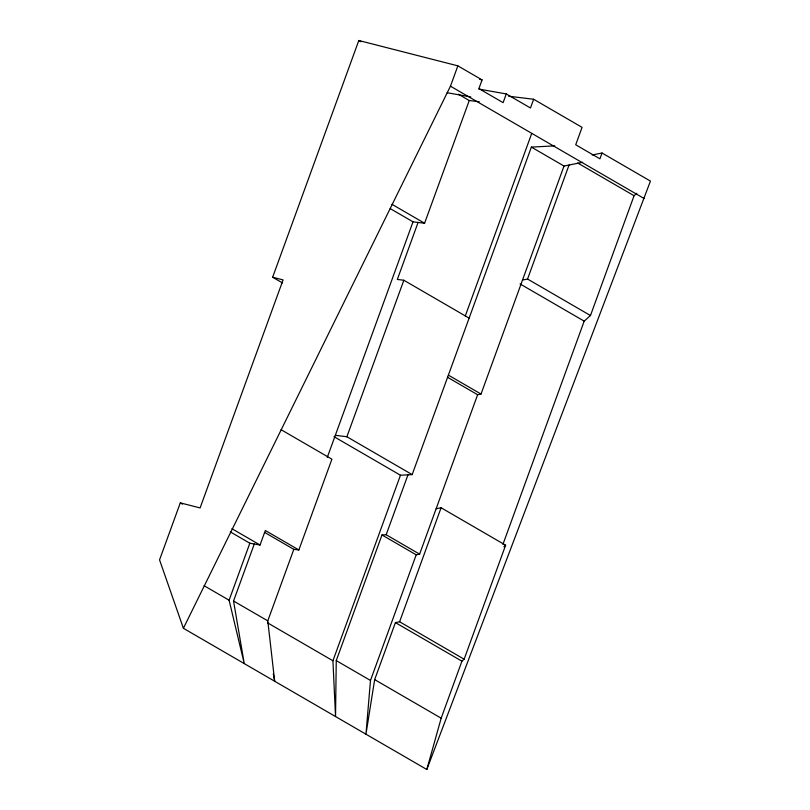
<?xml version="1.0" encoding="UTF-8"?>
<svg xmlns="http://www.w3.org/2000/svg" width="810" height="810" viewBox="0 0 810 810"><rect width="100%" height="100%" fill="white"/><g stroke="black" fill="none" stroke-linecap="round" stroke-linejoin="round"><path stroke-width="1.21" d="M582.633 162.294L564.013 166.04L481.018 394.055L477.627 394.743L419.61 554.141L386.167 534.742L381.976 534.965L336.251 660.596L335.532 716.546L332.93 660.768L400.464 475.227L412.168 474.609L531.37 147.096L554.779 145.871M419.61 554.141L416.208 554.82L370.484 680.451L365.958 734.194L374.666 679.61L395.422 622.606L399.603 621.766L464.14 659.208L505.632 545.201L441.096 507.759L436.124 508.751M478.912 89.08L506.28 93.94L503.101 102.647L478.902 88.604L482.071 79.896L457.863 65.853L358.81 40.5L272.646 277.233L283.085 279.906L200.1 507.931L180.296 502.868L159.55 559.872L183.404 628.297L426.809 769.5L441.177 718.197L461.923 661.183L464.14 659.208M254.299 544.006L233.543 601.01L244.256 663.592L229.098 600.22L249.844 543.216L230.283 531.866M249.844 543.216L260.04 545.019L265.326 530.499L298.86 549.96L331.908 459.179L281.05 429.685M183.404 628.297L450.461 86.184L457.863 65.853M273.274 673.788L274.681 681.24L267.786 620.865L293.817 549.342L298.86 549.96M327.281 457.407L413.019 221.829L424.592 223.236L469.263 100.511L479.257 101.736M418.082 222.446L397.335 279.45L403.846 280.25L469.122 318.117M335.31 435.324L346.882 436.742L403.846 280.25M426.809 769.5L650.45 181.096L602.043 153.009L599.926 158.821L575.718 144.777L582.066 127.352L533.658 99.266L530.479 107.983L506.28 93.94M465.274 315.991L531.704 133.478M386.167 534.742L407.977 474.832M399.603 621.766L441.096 507.759M522.511 280.047L527.553 279.035L569.045 165.027M502.929 544.411L584.192 321.135L590.47 315.535L634.078 195.716L636.812 193.276M503.86 546.78L505.632 545.201M592.161 154.994L602.043 153.009M508.569 96.208L533.658 99.266M447.13 92.725L470.762 96.916M479.621 79.35L482.071 79.896M450.461 86.184L644.112 198.521M577.672 162.992L634.078 195.716M458.379 94.203L469.263 100.511M358.81 40.5L360.997 41.766M531.37 147.096L564.013 166.04M527.553 279.035L590.47 315.535M391.959 204.302L424.592 223.236M390.197 208.585L413.019 221.829M520.071 283.935L584.192 321.135M448.375 375.121L481.018 394.055M447.424 377.217L477.627 394.743M272.646 277.233L282.477 282.943M346.882 436.742L412.168 474.609M334.003 436.671L400.464 475.227M381.976 534.965L416.208 554.82M264.931 532.585L293.817 549.342M395.422 622.606L461.923 661.183M231.913 528.697L260.04 545.019M180.296 502.868L182.473 504.124M374.666 679.61L441.177 718.197M233.543 601.01L267.786 620.865M336.251 660.596L370.484 680.451M204.1 585.721L229.098 600.22M267.563 622.839L332.93 660.768"/></g></svg>
